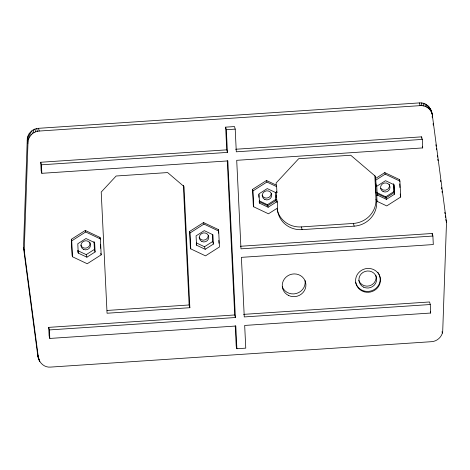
<?xml version="1.0" encoding="UTF-8"?>
<svg xmlns="http://www.w3.org/2000/svg" width="470" height="470" viewBox="0 0 470 470"><rect width="100%" height="100%" fill="white"/><g stroke="black" fill="none" stroke-linecap="round" stroke-linejoin="round"><path stroke-width="0.7" d="M23.5 247.719L27.225 140.454C26.855 134.179 32.336 128.61 38.505 128.316L419.375 102.912C427.013 102.102 432.2 109.222 432.482 116.202L446.5 222.281L442.775 329.546C443.145 335.821 437.664 341.39 431.495 341.684L50.625 367.088C43.123 367.869 37.6 360.819 37.518 353.798L23.5 247.719L24.229 250.445L38.481 358.293M24.229 250.445L27.959 143.18C27.583 136.905 33.065 131.336 39.239 131.042L420.11 105.644C426.208 105.074 432.294 109.962 432.482 116.202M71.311 239.336L85.27 230.435L99.992 237.421L100.404 238.96L101.168 254.846L87.214 263.746L72.486 256.761L72.075 255.228L71.311 239.336L71.722 240.869L72.486 256.761M71.722 240.869L85.681 231.969L100.404 238.96M77.556 250.534L86.21 254.64L94.411 249.405L94.029 241.51M86.897 257.196L95.099 251.967L94.646 242.632L85.992 238.525L77.791 243.754L78.243 253.089L86.897 257.196L86.21 254.64M252.549 189.392L266.508 180.492L276.225 185.104L276.636 186.637L276.924 192.618L275.89 192.688L267.236 188.582L259.035 193.81L259.481 203.146L268.135 207.252L276.337 202.024L277.37 201.953L277.664 207.934L268.452 213.803L253.73 206.818L253.312 205.284L252.549 189.392L252.96 190.932L253.73 206.818M252.96 190.932L266.919 182.031L276.636 186.637M189.592 231.446L203.551 222.545L218.274 229.536L218.685 231.07L219.455 246.956L205.496 255.856L190.767 248.871L190.356 247.338L189.592 231.446L190.003 232.985L190.767 248.871M190.003 232.985L203.962 224.084L218.685 231.07M259.416 200.884L267.448 204.697L275.655 199.462L276.689 199.398L277.37 201.953M275.925 200.49L267.724 205.719L259.07 201.612M196.46 242.937L204.491 246.75L212.693 241.515L212.346 234.336M205.179 249.306L213.38 244.077L212.928 234.742L204.28 230.635L196.072 235.864L196.525 245.199L205.179 249.306L204.491 246.75M376.282 185.991L375.595 183.435L376.047 192.77L376.728 195.326L377.762 195.262L386.416 199.362L394.618 194.133L394.171 184.798L385.518 180.692L377.316 185.92L376.282 185.991L375.583 178.477L384.789 172.608L399.518 179.593L399.929 181.126L400.693 197.018L386.734 205.919L377.016 201.307L376.605 199.774L376.711 201.888A23.753 22.678 -15 0 1 354.151 226.164L302.104 229.636A23.753 22.678 -15 0 1 277.353 208.516M375.994 180.01L385.2 174.141L399.929 181.126M376.047 192.77L377.081 192.7L385.735 196.807L393.936 191.578L393.555 183.676M226.74 149.848L40.743 162.25L41.431 164.811L227.427 152.403L226.74 149.848L225.647 127.147L234.518 126.559L235.206 129.115L236.298 151.81L422.295 139.408L422.706 147.921L236.71 160.323L240.981 248.842L432.894 236.04L433.305 244.553L241.392 257.354L244.265 316.933L430.262 304.525L430.673 313.038L244.676 325.44L245.769 348.141L236.898 348.728L236.21 346.173L235.223 325.669M225.647 127.147L226.334 129.708L235.206 129.115M235.611 149.254L421.613 136.846L422.295 139.408M40.743 162.25L41.154 170.763L41.836 173.318L227.838 160.916L235.394 317.52L49.391 329.928L48.71 327.367L234.706 314.965L235.394 317.52M277.083 209.32A23.753 22.678 -15 0 0 301.37 226.91L353.416 223.438A23.753 22.678 -15 0 0 375.977 199.162L374.854 175.815M240.293 246.28L432.206 233.484L432.894 236.04M107.06 310.453L189.128 304.977L189.857 307.709L107.06 313.231L101.215 192.066L116.143 176.009L167.631 172.572L184.017 186.549L189.857 307.709M243.578 314.371L429.58 301.969L430.262 304.525M48.71 327.367L49.121 335.88L49.802 338.441L235.805 326.033L236.898 348.728M377.351 193.722L386.005 197.829L394.207 192.6L393.831 184.698M37.747 355.567L38.793 358.334M431.002 110.004L432.253 114.433M430.214 108.406L430.943 111.137M429.169 106.954L429.903 109.68M427.9 105.68L428.628 108.406M426.431 104.616L427.165 107.348M424.804 103.794L425.538 106.52M423.059 103.224L423.787 105.956M421.232 102.93L421.966 105.656M419.375 102.912L420.11 105.644M445.772 219.555L446.5 222.281M422.365 146.64L422.706 147.921M442 331.732L442.364 333.095M400.693 197.018L400.211 194.034M430.332 311.757L430.673 313.038M393.936 191.578L394.618 194.133M384.789 172.608L385.2 174.141M385.735 196.807L386.416 199.362M377.762 195.262L377.081 192.7L376.77 186.238M375.977 199.162L376.711 201.888M353.416 223.438L354.151 226.164M301.37 226.91L302.104 229.636M276.577 191.337L276.924 192.618M276.337 202.024L275.655 199.462L275.308 192.283M266.508 180.492L266.919 182.031M267.448 204.697L268.135 207.252M259.211 202.124L259.481 203.146M212.693 241.515L213.38 244.077M203.551 222.545L203.962 224.084M196.184 243.924L196.525 245.199M100.756 253.312L101.168 254.846M94.411 249.405L95.099 251.967M85.27 230.435L85.681 231.969M77.726 251.168L78.243 253.089M38.505 128.316L39.239 131.042M36.66 128.58L37.394 131.306M34.88 129.115L35.608 131.841M33.194 129.908L33.928 132.64M31.66 130.948L32.389 133.674M30.303 132.193L31.032 134.925M29.164 133.633L29.892 136.359M28.265 135.213L28.999 137.945M27.636 136.905L28.365 139.637M27.284 138.668L28.018 141.394M27.225 140.454L27.959 143.18M39.057 358.863L39.785 361.595M37.518 353.798L38.246 356.53M38.264 357.265L38.998 359.997M432.136 116.378L432.329 117.829M433.093 123.645L433.287 125.096M435.878 144.713L436.072 146.17M436.36 148.35L436.554 149.801M437.317 155.617L437.511 157.068M437.799 159.248L437.993 160.699M440.584 180.316L440.778 181.772M441.541 187.583L441.735 189.04M442.023 191.22L442.217 192.671M444.808 212.287L445.002 213.738M445.29 215.924L445.484 217.375M432.206 233.484L432.277 234.9M421.613 136.846L421.678 138.268M399.518 179.593L399.582 181.038M399.723 183.929L399.899 187.536M376.728 195.326L377.016 201.307M375.583 178.477L375.477 176.356L350.726 155.241L298.685 158.707L276.119 182.983L276.225 185.104M276.342 192.212L276.689 199.398M276.131 195.573L276.237 197.764M258.723 194.433L258.864 197.306M226.334 129.708L227.427 152.403M227.257 160.552L234.706 314.965M218.274 229.536L218.45 233.143M218.797 240.37L218.938 243.254M183.353 185.28L189.128 304.977M99.992 237.421L100.063 238.866M100.339 244.647L100.515 248.254M41.431 164.811L41.836 173.318M49.391 329.928L49.802 338.441M89.817 242.115A4.753 4.535 -15 0 1 86.739 247.896A4.753 4.535 -15 0 1 80.787 245.076M208.316 235.394A4.753 4.535 -15 0 1 199.074 237.186M271.272 193.334A4.753 4.535 -15 0 1 262.031 195.132M389.336 184.287A4.753 4.535 -15 0 1 380.835 188.305M375.9 275.391A8.907 8.507 -15 0 1 369.696 285.784A8.907 8.507 -15 0 1 358.816 280.408M305.059 280.59A11.873 11.339 -15 0 1 296.347 293.497A11.873 11.339 -15 0 1 282.27 286.817M378.89 273.904A12.473 11.909 -15 0 1 371.858 290.695A12.473 11.909 -15 0 1 355.602 282.188M377.886 272.324A12.473 11.909 -15 0 1 378.585 273.358M83.584 249.388A4.753 4.535 -15 0 0 90.493 244.988A4.753 4.535 -15 0 0 83.202 241.527A4.753 4.535 -15 0 0 83.584 249.388M201.865 241.504A4.753 4.535 -15 0 0 208.774 237.097A4.753 4.535 -15 0 0 201.489 233.637A4.753 4.535 -15 0 0 201.865 241.504M264.822 199.45A4.753 4.535 -15 0 0 271.731 195.044A4.753 4.535 -15 0 0 264.446 191.584A4.753 4.535 -15 0 0 264.822 199.45M383.109 191.56A4.753 4.535 -15 0 0 390.012 187.154A4.753 4.535 -15 0 0 382.727 183.694A4.753 4.535 -15 0 0 383.109 191.56M288.645 295.512A11.873 11.339 -15 0 0 305.911 284.503A11.873 11.339 -15 0 0 287.693 275.855A11.873 11.339 -15 0 0 288.645 295.512M363.704 287.176A8.907 8.507 -15 0 0 376.652 278.916A8.907 8.507 -15 0 0 362.993 272.43A8.907 8.507 -15 0 0 363.704 287.176M364.097 291.782A12.473 11.909 -15 0 0 380.189 277.676A12.473 11.909 -15 0 0 359.75 271.619A12.473 11.909 -15 0 0 364.097 291.782"/></g></svg>
